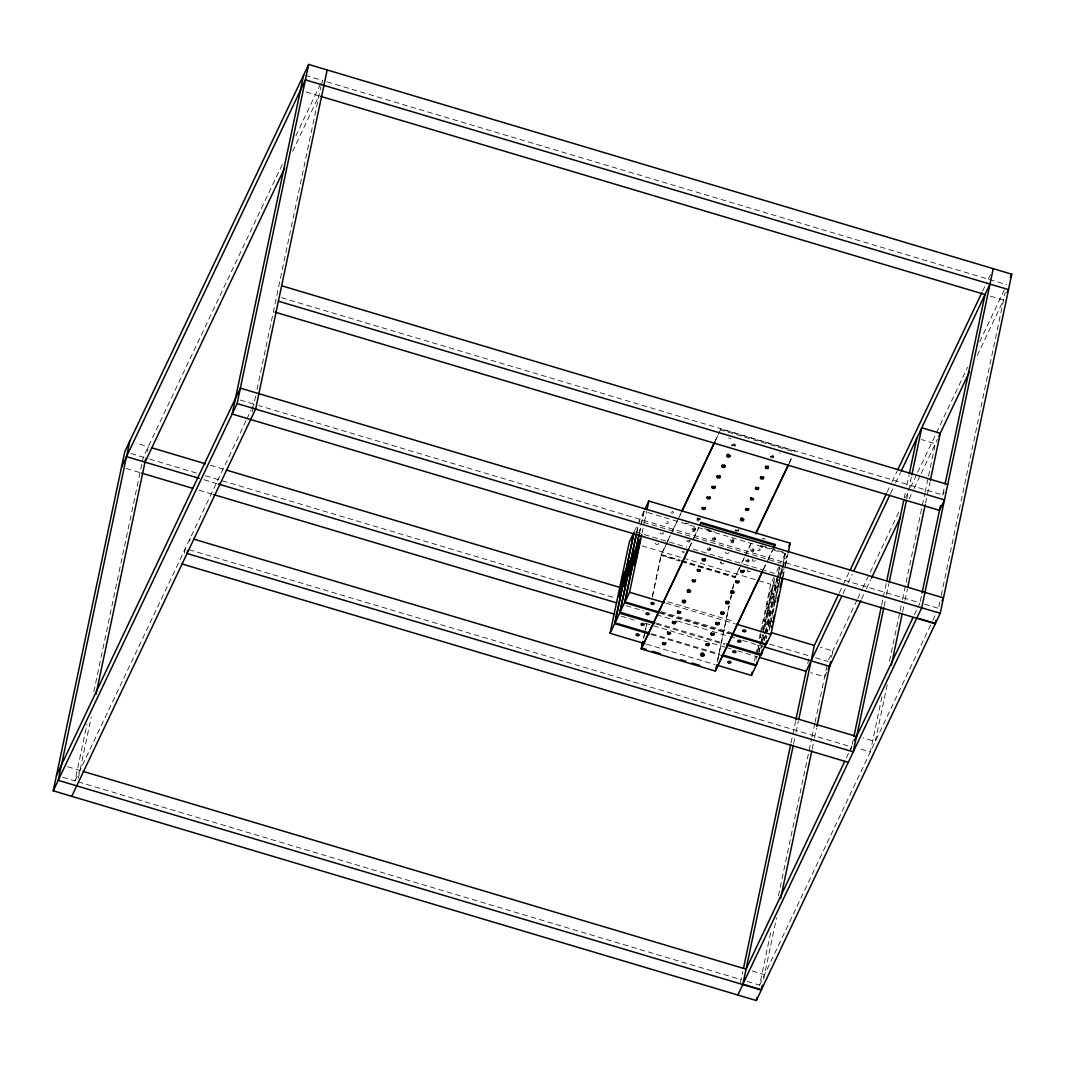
<?xml version="1.0" encoding="UTF-8"?>
<svg xmlns="http://www.w3.org/2000/svg" width="1065" height="1065" viewBox="0 0 1065 1065"><rect width="100%" height="100%" fill="white"/><g stroke="black" fill="none" stroke-linecap="round" stroke-linejoin="round"><path stroke-width="0.75" stroke-dasharray="5 3.75" d="M762.194 645.536L761.861 647.067M756.123 658.716L756.177 659.435M757.175 656.253L756.882 657.531M62.675 777.224L75.003 780.911L86.984 724.12M93.827 691.664L141.991 463.368M142.311 461.824L143.282 457.204L283.703 161.494M78.344 778.142L91.271 716.891M147.276 451.36L148.261 446.741L135.921 443.053M184.351 553.188L185.31 548.555L851.481 746.898L851.88 746.059L846.129 758.4M189.637 541.18L190.289 538.091M252.285 411.836L253.257 407.216M255.627 396.02L253.909 404.128L236.949 399.069M256.985 389.524L320.898 86.598M321.217 85.054L323.614 77.439M636.511 533.139L638.201 525.125M636.897 532.194L639.266 520.985L643.832 511.36L785.198 553.534L780.805 574.341M639.106 533.778L643.832 511.36M639.533 533.072L644.258 510.654L647.427 511.599M642.075 533.046L644.099 523.434M644.432 521.837L646.801 510.628M643.513 638.255L644.192 635.02M644.538 633.395L646.588 623.651M652.406 596.067L661.165 554.559L666.85 542.591M643.819 637.615L645.19 631.119M645.536 629.495L647.587 619.763M652.379 597.052L661.272 554.865L680.176 560.496M692.104 529.198L692.303 528.24M697.069 518.735L697.282 517.776A1.558 0.905 11.9 0 0 700.291 518.429M695.165 529.625L695.378 528.666M720.805 428.955L720.606 429.914L794.61 451.999L794.809 451.041L720.805 428.955L715.121 440.923M708.478 530.65L708.678 529.691M707.187 549.38L707.386 548.422M712.152 538.917L712.352 537.958M731.868 445.476L732.068 444.518M710.249 549.806L710.448 548.848M715.214 539.329L715.414 538.384M734.93 445.889L735.13 444.93M730.59 540.687L730.79 539.729M733.652 541.1L733.852 540.141M738.631 530.636L738.83 529.678M717.184 661.964L729.152 605.173M730.523 598.676L731.216 595.442M732.587 588.945L734.291 580.838M681.44 561.614L734.97 577.589L740.854 564.676M717.823 659.688L729.126 606.145M730.497 599.662L731.522 594.789M732.893 588.293L733.572 585.058M745.673 560.856L745.873 559.91M750.639 550.392L750.838 549.434M770.341 456.952L770.554 455.993M748.735 561.282L748.935 560.323M753.701 550.818L753.9 549.86M773.416 457.378L773.616 456.419M754.473 661.032L755.484 656.226M755.817 654.629L757.854 645.031M759.199 638.627L760.21 633.821M760.543 632.211L770.687 584.192L773.949 577.31M758.746 645.377L757.082 653.258L760.33 642.022M762.939 630.413L765.242 619.484L763.232 623.717L760.277 637.775L762.287 633.542M758.706 653.005L761.076 641.796M761.408 640.198L763.432 630.587M763.765 628.989L774.575 577.763M759.105 652.179L760.463 645.776M760.796 644.165L762.833 634.567M763.166 632.969L774.641 578.535M763.725 634.913L762.061 642.807L765.975 628.417M777.237 576.684L774.575 589.291L772.125 594.443L776.012 579.254M764.018 640.944L779.553 567.299M764.417 640.012L765.429 635.206M765.762 633.608L777.25 579.174M777.583 577.563L779.939 566.367M778.089 579.147L777.091 583.873L779.54 578.721M778.422 577.563L780.978 568.683M780.206 575.566L782.203 566.114M768.983 630.374L769.995 625.568M770.328 623.97L775.4 599.954M775.733 598.357L780.472 575.939M769.742 628.07L770.754 623.265M771.087 621.667L774.801 604.055M775.147 602.457L782.243 568.83M782.575 567.232L785.278 554.426M783.081 568.803L782.083 573.542L783.92 569.668M783.414 567.232L784.745 560.922L787.195 555.784L785.198 565.235M782.748 576.817L783.747 572.091L782.522 574.661M783.095 576.817L785.118 567.206M785.464 565.608L787.82 554.399M740.441 982.702L742.798 971.506M791.055 742.731L795.515 721.631M807.749 663.628L808.721 659.009M793.638 743.623L795.688 733.891M796.034 732.267L798.431 720.899M747.257 981.464L759.598 985.138L771.233 929.971M778.422 895.905L811.623 738.511M811.956 736.887L814.698 723.907M815.045 722.283L827.225 664.52M763.605 979.188L776.545 917.884M812.142 749.134L814.193 739.403M814.539 737.779L816.589 728.047M831.539 657.145L832.843 650.981L820.503 647.294M850.829 749.973L851.481 746.898M852.226 744.435L853.251 739.576M881.634 605.066L882.991 598.583M883.338 596.972L886.413 582.382M904.198 498.114L905.556 491.631M906.927 485.147L908.977 475.429M884.123 606.251L886.173 596.52M886.519 594.896L888.916 583.527M906.714 499.166L911.507 476.441M881.953 696.79L870.318 751.957L857.977 748.282M889.488 661.099L899.752 612.415M900.098 610.804L902.148 601.059M902.494 599.435L924.74 493.974M925.072 492.349L928.161 477.746M928.507 476.122L935.35 443.679L921.465 439.539M887.225 684.782L875.244 741.573L862.916 737.899M902.627 611.763L904.678 602.031M905.024 600.407L907.42 589.052M925.565 503.053L930.011 481.966M920.333 601.219L922.05 593.112M281.453 297.654L942.751 494.945L944.801 485.254M938.837 606.744L939.863 601.871M941.234 595.388L1005.16 292.369M761.102 648.252L761.914 645.67M756.35 657.811L756.802 656.453M766.827 636.511L766.028 638.494L766.747 635.419M295.817 135.974L320.765 83.429M292.569 151.39L318.941 95.85L301.981 90.778M75.003 780.911L246.135 420.502M246.84 419.011L251.087 410.078M251.793 408.601L255.334 401.146M634.301 531.555L636.91 526.057M667.555 541.1L671.815 532.127M672.521 530.636L681.041 512.691M665.519 545.932L660.966 555.504L679.869 561.149M666.224 544.441L670.457 535.522M671.163 534.031L677.513 520.652M678.232 519.161L681.054 513.21M715.653 440.324L718.489 434.374M689.082 547.69L693.328 538.77M694.034 537.279L698.973 526.869M689.534 547.277L698.76 527.841M741.573 563.172L750.798 543.736M789.138 463.009L793.398 454.036M734.97 577.589L744.462 557.607M745.167 556.116L751.531 542.724M788.965 463.901L792.493 456.459M763.099 569.775L767.332 560.842M768.038 559.351L772.271 550.432M763.538 569.362L767.093 561.881M767.798 560.39L772.777 549.926M778.928 566.846L775.653 573.729L764.537 570.414M785.198 553.534L780.618 563.159L639.266 520.985M839.287 592.912L849.271 571.892M887.052 492.323L891.325 483.324M892.044 481.819L897.036 471.302M982.569 291.158L986.856 282.145M988.28 279.15L990.41 274.663M843.027 593.604L847.287 584.632M847.993 583.141L852.253 574.181M890.58 493.454L894.84 484.495M895.545 482.991L900.524 472.527M828.583 659.941L857.085 599.928M857.791 598.437L862.078 589.424M862.783 587.92L899.858 509.855M905.556 497.848L909.83 488.835M910.548 487.344L916.965 473.832M917.671 472.328L967.579 367.239M979.693 341.719L1005.36 287.67M826.746 672.374L824.63 676.861L810.745 672.721M861.532 599.129L865.792 590.156M866.497 588.665L870.757 579.693M909.084 498.979L913.344 490.007M914.05 488.515L920.44 475.07M921.145 473.566L937.453 439.219M977.231 355.457L1003.523 300.077L989.651 295.937M942.751 494.945L944.176 491.963M914.316 614.824L917.151 608.834M917.87 607.343L920 602.843L258.688 405.552M759.598 985.138L932.101 621.84M932.807 620.336L937.08 611.363M305.229 75.375L322.189 80.434M326.968 81.859L1006.784 284.661M685.554 522.968L688.722 523.927M704.604 528.666L714.136 531.502M761.795 545.719L785.611 552.828M924.62 604.228L938.505 608.368M635.885 532.034L686.712 547.197M693.062 549.087L762.953 569.935M642.035 545.812L681.733 557.661M683.331 558.127L770.687 584.192M661.165 554.559L680.069 560.19M681.64 560.656L735.183 576.631M681.746 560.962L735.289 576.937M210.404 465.285L223.144 469.079M667.742 601.725L734.664 621.68M666.104 603.176L734.411 623.558M130.955 453.53L148.062 458.629M149.659 459.108L197.464 473.366M205.439 475.749L614.958 597.918M661.179 611.709L731.296 632.623M769.529 644.032L809.373 655.92M815.537 657.757L827.878 661.445M659.954 612.335L731.415 633.648M659.528 613.041L729.418 633.888M203.961 479.743L216.714 483.55M626.247 605.719L643.766 610.951M656.519 614.758L670.857 619.031M677.234 620.935L710.701 630.919M712.299 631.399L728.234 636.151M729.818 636.63L736.195 638.521M742.571 640.424L763.286 646.601M656.546 623.145L724.839 643.513M656.16 624.077L724.453 644.458M126.163 468.48L140.034 472.62M198.995 490.206L211.749 494.014M621.268 616.196L637.203 620.948M645.177 623.318L724.852 647.094M726.45 647.56L731.229 648.998M737.606 650.888L756.722 656.599M651.58 633.715L719.873 654.083M651.181 634.54L719.474 654.922M646.601 644.165L714.895 664.547M67.641 766.76L79.968 770.434M752.223 971L764.564 974.675M78.184 781.856L741.094 979.627M710.967 530.809A1.558 0.905 11.9 0 1 708.731 529.944M762.78 546.265A1.558 0.905 11.9 0 1 760.929 545.866M721.418 562.52A1.558 0.905 11.9 0 1 720.699 561.854M684.089 551.284A1.558 0.905 11.9 0 1 683.304 551.177M690 540.514A1.558 0.905 11.9 0 1 687.897 540.567M738.178 529.917A1.558 0.905 11.9 0 1 738.178 531.222M736.328 531.115A1.558 0.905 11.9 0 1 735.769 529.784M770.394 456.725A1.558 0.905 11.9 0 1 772.644 456.472A1.558 0.905 11.9 0 1 772.964 457.963M771.486 458.003A1.558 0.905 11.9 0 1 770.794 457.67M732.068 445.955A1.558 0.905 11.9 0 1 732.866 444.744A1.558 0.905 11.9 0 1 734.903 445.729A1.558 0.905 11.9 0 1 733.399 446.608M780.192 453.157A1.558 0.905 11.9 0 1 779.993 452.665M730.803 438.221A1.558 0.905 11.9 0 1 728.633 437.915M738.777 529.917A1.558 0.905 11.9 0 1 735.968 529.744M711.54 531.062A1.558 0.905 11.9 0 1 709.743 531.728A1.558 0.905 11.9 0 1 708.571 530.343A1.558 0.905 11.9 0 1 710.768 530.157M762.899 547.117A1.558 0.905 11.9 0 1 760.33 545.866M723.574 563.199A1.558 0.905 11.9 0 1 722.177 563.931A1.558 0.905 11.9 0 1 720.539 562.946A1.558 0.905 11.9 0 1 721.644 562.04M684.302 552.402A1.558 0.905 11.9 0 1 682.066 551.058M750.279 571.093A1.558 0.905 11.9 0 1 747.776 571.279A1.558 0.905 11.9 0 1 748.269 569.775M658.063 543.11A1.558 0.905 11.9 0 1 657.185 544.495A1.558 0.905 11.9 0 1 655.454 543.057M728.5 552.495A1.558 0.905 11.9 0 1 727.022 553.454A1.558 0.905 11.9 0 1 725.545 552.083M689.601 540.541A1.558 0.905 11.9 0 1 689.694 541.792A1.558 0.905 11.9 0 1 687.644 541.672A1.558 0.905 11.9 0 1 687.191 540.394M755.285 560.403A1.558 0.905 11.9 0 1 753.86 561.188A1.558 0.905 11.9 0 1 752.223 560.11A1.558 0.905 11.9 0 1 753.647 559.325M662.736 532.447A1.558 0.905 11.9 0 1 663.215 533.725A1.558 0.905 11.9 0 1 661.245 533.845A1.558 0.905 11.9 0 1 660.433 532.593M735.502 531.182A1.558 0.905 11.9 0 1 738.058 531.115M698.866 521.078A1.558 0.905 11.9 0 1 696.949 520.013A1.558 0.905 11.9 0 1 698.613 519.241A1.558 0.905 11.9 0 1 699.958 520.585M762.181 539.21A1.558 0.905 11.9 0 1 765.149 539.249M766.374 608.594L763.712 621.215L766.161 616.063L768.81 603.456L766.374 608.594M769.809 592.286L767.146 604.893L769.596 599.755L772.258 587.148L769.809 592.286M768.211 613.254L765.256 627.312L767.266 623.078L770.221 609.02L768.211 613.254M771.353 598.144L768.69 610.751L771.14 605.599L773.789 592.992L771.353 598.144M769.356 621.201L767.026 632.237L770.94 617.846L769.356 621.201M773.177 602.684L770.208 616.741L772.218 612.508L775.187 598.45L773.177 602.684M776.318 587.574L773.656 600.181L776.092 595.029L778.755 582.422L776.318 587.574M751.291 550.152A1.558 0.905 11.9 0 0 753.847 550.086A1.558 0.905 11.9 0 0 751.97 548.701A1.558 0.905 11.9 0 0 751.291 550.152M746.312 560.616A1.558 0.905 11.9 0 0 748.881 560.563A1.558 0.905 11.9 0 0 747.004 559.165A1.558 0.905 11.9 0 0 746.312 560.616M712.805 538.677A1.558 0.905 11.9 0 0 715.361 538.61A1.558 0.905 11.9 0 0 713.483 537.226A1.558 0.905 11.9 0 0 712.805 538.677M707.826 549.141A1.558 0.905 11.9 0 0 710.395 549.074A1.558 0.905 11.9 0 0 708.518 547.69A1.558 0.905 11.9 0 0 707.826 549.141M692.556 529.917A1.558 0.905 11.9 0 0 695.112 529.851A1.558 0.905 11.9 0 0 693.248 528.466A1.558 0.905 11.9 0 0 692.556 529.917M731.043 541.393A1.558 0.905 11.9 0 0 733.599 541.34A1.558 0.905 11.9 0 0 731.722 539.942A1.558 0.905 11.9 0 0 731.043 541.393M697.522 519.454A1.558 0.905 11.9 0 0 700.091 519.387A1.558 0.905 11.9 0 0 698.214 518.003A1.558 0.905 11.9 0 0 697.522 519.454M692.756 528.959A1.558 0.905 11.9 0 0 695.325 528.892A1.558 0.905 11.9 0 0 693.448 527.508A1.558 0.905 11.9 0 0 692.756 528.959M731.242 540.434A1.558 0.905 11.9 0 0 733.798 540.381A1.558 0.905 11.9 0 0 731.935 538.983A1.558 0.905 11.9 0 0 731.242 540.434M770.993 456.712A1.558 0.905 11.9 0 0 773.563 456.645A1.558 0.905 11.9 0 0 771.686 455.261A1.558 0.905 11.9 0 0 770.993 456.712M732.507 445.237A1.558 0.905 11.9 0 0 735.076 445.17A1.558 0.905 11.9 0 0 733.199 443.786A1.558 0.905 11.9 0 0 732.507 445.237M751.078 551.111A1.558 0.905 11.9 0 0 753.647 551.044A1.558 0.905 11.9 0 0 751.77 549.66A1.558 0.905 11.9 0 0 751.078 551.111M746.112 561.574A1.558 0.905 11.9 0 0 748.682 561.508A1.558 0.905 11.9 0 0 746.805 560.123A1.558 0.905 11.9 0 0 746.112 561.574M712.605 539.622A1.558 0.905 11.9 0 0 715.161 539.569A1.558 0.905 11.9 0 0 713.284 538.184A1.558 0.905 11.9 0 0 712.605 539.622M707.626 550.099A1.558 0.905 11.9 0 0 710.195 550.033A1.558 0.905 11.9 0 0 708.318 548.648A1.558 0.905 11.9 0 0 707.626 550.099M730.896 542.471A1.558 0.905 11.9 0 0 733.466 542.404A1.558 0.905 11.9 0 0 731.588 541.02A1.558 0.905 11.9 0 0 730.896 542.471M692.396 530.982A1.558 0.905 11.9 0 0 694.966 530.916A1.558 0.905 11.9 0 0 693.089 529.531A1.558 0.905 11.9 0 0 692.396 530.982M757.708 550.246A1.558 0.905 11.9 0 0 760.224 550.059A1.558 0.905 11.9 0 0 758.213 548.741A1.558 0.905 11.9 0 0 757.708 550.246M665.678 522.968A1.558 0.905 11.9 0 0 668.288 523.022A1.558 0.905 11.9 0 0 666.557 521.584A1.558 0.905 11.9 0 0 665.678 522.968M670.67 512.638A1.558 0.905 11.9 0 0 673.28 512.691A1.558 0.905 11.9 0 0 671.536 511.24A1.558 0.905 11.9 0 0 670.67 512.638"/><path stroke-width="1.5" d="M762.34 985.205L761.315 990.091L756.336 1000.554L53.25 790.802L124.778 451.68L308.664 64.446L1011.75 274.198L940.222 613.32L761.395 989.705L742.891 984.193L921.718 607.796L993.246 268.686M129.757 441.216L58.216 780.339L761.315 990.091M96.063 694.18L145.652 459.068M187.693 550.419L187.054 553.507L853.211 751.85L856.446 736.434L193.471 539.036M303.685 74.909L232.157 414.019L935.243 623.784L935.962 620.389M53.25 790.802L237.122 403.555L308.664 64.446M327.168 69.957L255.627 409.08L71.754 796.314M610.072 633.276L629.322 542.018L633.888 532.394L614.651 623.637L610.072 633.276L645.017 643.699M648.412 632.756L615.051 622.812L633.968 533.152M615.051 622.812L619.63 613.187L636.178 534.736M654.962 622.666L620.016 612.242L636.564 533.791M620.016 612.242L624.583 602.617L638.774 535.376M658.356 611.856L625.009 601.911L639.186 534.67M625.009 601.911L629.575 592.273L641.729 534.643M647.134 509.03L648.825 501.029L790.19 543.203L788.153 552.802M762.833 570.853L715.267 671.03L641.25 648.944L642.821 641.503M641.769 647.347L642.794 642.475M701.09 522.409L700.89 523.354L774.907 545.44L775.107 544.481L701.09 522.409L699.678 525.378M715.267 671.03L762.394 571.253M715.773 669.419L716.465 666.184M716.492 665.013L751.437 675.436L752.103 672.241M723.055 655.028L756.416 664.986L757.082 661.778M756.416 664.986L761.661 652.153M726.423 643.992L761.368 654.416L762.38 649.61M761.368 654.416L766.614 641.583M731.415 633.648L766.361 644.085L767.04 640.877M773.603 618.552L774.268 615.397M777.21 602.178L778.528 595.934M782.416 578.388L779.873 587.268M766.361 644.085L770.94 634.447L782.762 578.415M743.49 968.258L790.723 744.355M795.848 720.007L806.125 671.336L841.603 596.6M793.292 745.247L742.811 984.566L737.832 995.043M798.763 719.288L814.339 645.457L838.581 594.416M756.336 1000.554L756.989 997.479M780.645 898.421L811.796 750.758M816.935 726.423L830.567 661.764M853.944 736.341L881.288 606.691M886.759 580.758L903.852 499.738M909.324 473.805L916.845 438.154M856.739 736.048L883.79 607.875M889.262 581.916L906.368 500.776M911.853 474.817L921.771 427.771L940.275 433.282L930.357 480.342M891.338 665.319L902.281 613.387M907.766 587.427L925.219 504.677M922.05 593.112L939.503 510.361L944.469 499.898L278.391 301.182M939.836 508.817L940.475 505.742M945.148 483.63L985.032 294.566L320.538 96.316M772.604 622.466L772.658 621.068M771.952 625.688L771.513 627.112M854.489 740.561L856.446 736.434M121.53 467.096L305.402 79.862L1008.502 289.613L1007.077 292.609M145 462.157L284.728 167.911M56.498 775.387L240.371 388.139L943.47 597.904L942.046 600.886M644.911 509.283L648.825 501.029M681.76 511.2L714.415 442.414M681.76 511.719L714.948 441.815M688.376 549.181L641.463 647.999L646.175 649.41M641.25 648.944L688.829 548.781M755.764 533.272L788.42 464.5M755.764 533.805L788.26 465.378M773.696 547.463L775.107 544.481M773.483 548.435L774.907 545.44M788.885 545.946L790.19 543.203M751.437 675.436L756.004 665.811L721.058 655.388M849.99 570.387L886.346 493.827M897.742 469.811L981.863 292.662M853.677 571.186L889.874 494.959M901.23 471.036L989.997 284.089M1010.326 277.193L1011.75 274.198M828.171 669.379L860.826 600.62M871.463 578.202L900.564 516.911M938.864 436.251L969.416 371.925M844.718 761.382L746.059 969.15L83.163 771.393M854.636 740.508L912.891 617.82M281.639 285.766L947.73 484.482M275.01 312.125L939.503 510.361M237.122 403.555L940.222 613.32M918.363 618.339L935.323 623.398M151.443 447.686L205.625 463.847M226.339 470.038L619.937 587.454M771.313 632.623L814.339 645.457M629.575 592.273L664.52 602.697M735.995 624.023L770.94 634.447M624.583 602.617L657.944 612.561M732.587 634.833L765.948 644.791M126.495 456.632L199.182 478.318M218.312 484.016L616.688 602.87M764.883 647.081L829.595 666.384M619.63 613.187L654.562 623.611M727.621 645.403L760.982 655.348M141.632 473.1L192.619 488.303M213.333 494.493L614.904 614.292M759.904 657.544L806.125 671.336M614.651 623.637L649.583 634.061M652.486 651.287L660.353 653.63M680.828 659.741L685.554 661.152M691.851 663.029L699.718 665.372M182.075 563.971L848.246 762.314M743.916 571.026A1.558 0.905 11.9 0 1 740.894 570.374M743.756 570.308A1.558 0.905 11.9 0 1 743.916 570.547M738.937 581.011A1.558 0.905 11.9 0 1 737.659 581.996A1.558 0.905 11.9 0 1 735.928 580.838M734.025 591.727A1.558 0.905 11.9 0 1 731.016 591.554M731.162 590.875A1.558 0.905 11.9 0 1 733.266 590.822M729.006 602.417A1.558 0.905 11.9 0 1 726.756 602.67A1.558 0.905 11.9 0 1 726.436 601.179M727.914 601.139A1.558 0.905 11.9 0 1 729.006 601.938M724.027 612.881A1.558 0.905 11.9 0 1 721.964 613.214A1.558 0.905 11.9 0 1 721.231 611.803M723.321 611.749A1.558 0.905 11.9 0 1 723.641 611.936M718.662 622.413A1.558 0.905 11.9 0 1 717.983 623.864A1.558 0.905 11.9 0 1 716.106 622.466M711.087 633.169A1.558 0.905 11.9 0 0 714.096 633.821A1.558 0.905 11.9 0 1 711.234 633.249M713.936 633.103A1.558 0.905 11.9 0 1 714.096 633.342M709.237 643.739A1.558 0.905 11.9 0 1 708.158 644.724A1.558 0.905 11.9 0 1 706.281 643.819M701.342 653.67A1.558 0.905 11.9 0 1 702.274 653.364M702.674 653.391A1.558 0.905 11.9 0 1 703.446 653.617M705.03 558.593A1.558 0.905 11.9 0 1 704.338 560.044A1.558 0.905 11.9 0 1 702.461 558.659M700.304 570.214A1.558 0.905 11.9 0 1 697.442 569.362M695.485 579.999A1.558 0.905 11.9 0 1 694.207 580.971A1.558 0.905 11.9 0 1 692.476 579.826M690.519 590.463A1.558 0.905 11.9 0 1 689.175 591.434A1.558 0.905 11.9 0 1 687.511 590.21A1.558 0.905 11.9 0 1 689.441 589.664M685.607 601.179A1.558 0.905 11.9 0 1 683.477 601.738A1.558 0.905 11.9 0 1 682.985 600.167M684.462 600.128A1.558 0.905 11.9 0 1 685.394 600.687M680.721 611.816A1.558 0.905 11.9 0 1 678.658 612.175A1.558 0.905 11.9 0 1 677.899 610.751M675.21 621.388A1.558 0.905 11.9 0 1 674.531 622.839A1.558 0.905 11.9 0 1 672.654 621.454M667.622 632.157A1.558 0.905 11.9 0 0 670.484 633.009A1.558 0.905 11.9 0 1 667.742 632.104M665.758 642.688A1.558 0.905 11.9 0 1 664.507 643.699A1.558 0.905 11.9 0 1 662.763 642.541M743.796 519.214A1.558 0.905 11.9 0 1 741.493 519.693A1.558 0.905 11.9 0 1 741.493 518.096M742.265 518.083A1.558 0.905 11.9 0 1 742.664 518.162M705.256 507.486A1.558 0.905 11.9 0 1 704.178 508.471A1.558 0.905 11.9 0 1 702.301 507.552M748.708 508.498A1.558 0.905 11.9 0 1 747.63 509.483A1.558 0.905 11.9 0 1 745.753 508.577M710.075 496.783A1.558 0.905 11.9 0 1 709.144 498.007A1.558 0.905 11.9 0 1 707.213 496.849M753.527 498.713A1.558 0.905 11.9 0 1 750.665 497.861M715.201 487.038A1.558 0.905 11.9 0 1 713.324 487.424A1.558 0.905 11.9 0 1 712.232 486.146M714.801 486.093A1.558 0.905 11.9 0 1 715.201 486.559M758.506 487.331A1.558 0.905 11.9 0 1 757.375 488.542A1.558 0.905 11.9 0 1 755.697 487.158M719.461 475.429A1.558 0.905 11.9 0 1 720.02 476.774A1.558 0.905 11.9 0 1 717.917 476.814A1.558 0.905 11.9 0 1 717.357 475.483M763.232 476.641A1.558 0.905 11.9 0 1 763.312 477.892A1.558 0.905 11.9 0 1 761.262 477.772A1.558 0.905 11.9 0 1 760.809 476.494M725.185 465.871A1.558 0.905 11.9 0 1 723.068 466.43A1.558 0.905 11.9 0 1 722.576 464.859M724.054 464.819A1.558 0.905 11.9 0 1 724.746 465.152M768.437 467.322A1.558 0.905 11.9 0 1 766.174 467.282A1.558 0.905 11.9 0 1 766.028 465.871M767.878 465.977A1.558 0.905 11.9 0 1 768.437 466.39M730.111 455.634A1.558 0.905 11.9 0 1 728.234 456.033A1.558 0.905 11.9 0 1 727.142 454.755A1.558 0.905 11.9 0 1 729.019 454.356M675.729 622.146A1.558 0.905 11.9 0 1 672.707 621.547M675.543 621.428A1.558 0.905 11.9 0 1 675.769 621.907M701.303 653.79A1.558 0.905 11.9 0 1 702.008 653.338M703.18 653.404A1.558 0.905 11.9 0 1 703.539 653.537M719.035 622.599A1.558 0.905 11.9 0 1 717.903 623.81A1.558 0.905 11.9 0 1 716.226 622.426M623.345 575.167L618.792 596.746L620.948 592.22L625.501 570.64L623.345 575.167M628.323 564.703L623.77 586.283L625.927 581.756L630.467 560.177L628.323 564.703M633.289 554.133L628.736 575.712L630.879 571.186L635.432 549.607L633.289 554.133M638.281 543.802L633.728 565.382L635.872 560.856L640.424 539.276L638.281 543.802M701.196 654.349A1.558 0.905 11.9 0 0 704.205 654.522A1.558 0.905 11.9 0 1 701.303 654.269M740.974 520.466A1.558 0.905 11.9 0 0 743.543 520.399A1.558 0.905 11.9 0 0 741.666 519.014A1.558 0.905 11.9 0 0 740.974 520.466M702.487 508.977A1.558 0.905 11.9 0 0 705.057 508.924A1.558 0.905 11.9 0 0 703.18 507.526A1.558 0.905 11.9 0 0 702.487 508.977M745.953 510.002A1.558 0.905 11.9 0 0 748.509 509.935A1.558 0.905 11.9 0 0 746.632 508.551A1.558 0.905 11.9 0 0 745.953 510.002M707.466 498.513A1.558 0.905 11.9 0 0 710.022 498.46A1.558 0.905 11.9 0 0 708.145 497.062A1.558 0.905 11.9 0 0 707.466 498.513M750.918 499.538A1.558 0.905 11.9 0 0 753.488 499.472A1.558 0.905 11.9 0 0 751.61 498.087A1.558 0.905 11.9 0 0 750.918 499.538M712.432 488.05A1.558 0.905 11.9 0 0 715.001 487.983A1.558 0.905 11.9 0 0 713.124 486.599A1.558 0.905 11.9 0 0 712.432 488.05M755.884 489.061A1.558 0.905 11.9 0 0 758.453 489.008A1.558 0.905 11.9 0 0 756.576 487.61A1.558 0.905 11.9 0 0 755.884 489.061M717.397 477.586A1.558 0.905 11.9 0 0 719.967 477.519A1.558 0.905 11.9 0 0 718.09 476.135A1.558 0.905 11.9 0 0 717.397 477.586M760.863 478.598A1.558 0.905 11.9 0 0 763.419 478.531A1.558 0.905 11.9 0 0 761.542 477.147A1.558 0.905 11.9 0 0 760.863 478.598M722.376 467.122A1.558 0.905 11.9 0 0 724.932 467.056A1.558 0.905 11.9 0 0 723.055 465.671A1.558 0.905 11.9 0 0 722.376 467.122M727.342 456.659A1.558 0.905 11.9 0 0 729.911 456.592A1.558 0.905 11.9 0 0 728.034 455.208A1.558 0.905 11.9 0 0 727.342 456.659M765.828 468.134A1.558 0.905 11.9 0 0 768.384 468.068A1.558 0.905 11.9 0 0 766.52 466.683A1.558 0.905 11.9 0 0 765.828 468.134M741.147 572.038A1.558 0.905 11.9 0 0 743.716 571.985A1.558 0.905 11.9 0 0 741.839 570.587A1.558 0.905 11.9 0 0 741.147 572.038M736.181 582.502A1.558 0.905 11.9 0 0 738.737 582.448A1.558 0.905 11.9 0 0 736.86 581.051A1.558 0.905 11.9 0 0 736.181 582.502M731.202 592.979A1.558 0.905 11.9 0 0 733.772 592.912A1.558 0.905 11.9 0 0 731.895 591.528A1.558 0.905 11.9 0 0 731.202 592.979M726.237 603.442A1.558 0.905 11.9 0 0 728.806 603.376A1.558 0.905 11.9 0 0 726.929 601.991A1.558 0.905 11.9 0 0 726.237 603.442M721.271 613.906A1.558 0.905 11.9 0 0 723.827 613.839A1.558 0.905 11.9 0 0 721.95 612.455A1.558 0.905 11.9 0 0 721.271 613.906M716.292 624.37A1.558 0.905 11.9 0 0 718.862 624.303A1.558 0.905 11.9 0 0 716.985 622.918A1.558 0.905 11.9 0 0 716.292 624.37M711.327 634.833A1.558 0.905 11.9 0 0 713.896 634.78A1.558 0.905 11.9 0 0 712.019 633.382A1.558 0.905 11.9 0 0 711.327 634.833M706.361 645.297A1.558 0.905 11.9 0 0 708.917 645.244A1.558 0.905 11.9 0 0 707.04 643.859A1.558 0.905 11.9 0 0 706.361 645.297M701.382 655.774A1.558 0.905 11.9 0 0 703.952 655.707A1.558 0.905 11.9 0 0 702.075 654.323A1.558 0.905 11.9 0 0 701.382 655.774M702.66 560.563A1.558 0.905 11.9 0 0 705.23 560.496A1.558 0.905 11.9 0 0 703.353 559.112A1.558 0.905 11.9 0 0 702.66 560.563M697.695 571.026A1.558 0.905 11.9 0 0 700.251 570.96A1.558 0.905 11.9 0 0 698.374 569.575A1.558 0.905 11.9 0 0 697.695 571.026M692.716 581.49A1.558 0.905 11.9 0 0 695.285 581.423A1.558 0.905 11.9 0 0 693.408 580.039A1.558 0.905 11.9 0 0 692.716 581.49M687.75 591.954A1.558 0.905 11.9 0 0 690.32 591.9A1.558 0.905 11.9 0 0 688.443 590.503A1.558 0.905 11.9 0 0 687.75 591.954M682.785 602.431A1.558 0.905 11.9 0 0 685.341 602.364A1.558 0.905 11.9 0 0 683.477 600.98A1.558 0.905 11.9 0 0 682.785 602.431M677.806 612.894A1.558 0.905 11.9 0 0 680.375 612.828A1.558 0.905 11.9 0 0 678.498 611.443A1.558 0.905 11.9 0 0 677.806 612.894M672.84 623.358A1.558 0.905 11.9 0 0 675.41 623.291A1.558 0.905 11.9 0 0 673.533 621.907A1.558 0.905 11.9 0 0 672.84 623.358M667.875 633.821A1.558 0.905 11.9 0 0 670.444 633.755A1.558 0.905 11.9 0 0 668.567 632.37A1.558 0.905 11.9 0 0 667.875 633.821M662.909 644.285A1.558 0.905 11.9 0 0 665.465 644.219A1.558 0.905 11.9 0 0 663.588 642.834A1.558 0.905 11.9 0 0 662.909 644.285M646.508 614.279A1.558 0.905 11.9 0 0 649.064 614.225A1.558 0.905 11.9 0 0 647.201 612.828A1.558 0.905 11.9 0 0 646.508 614.279M738.271 641.663A1.558 0.905 11.9 0 0 740.841 641.596A1.558 0.905 11.9 0 0 738.964 640.211A1.558 0.905 11.9 0 0 738.271 641.663M636.564 635.312A1.558 0.905 11.9 0 0 639.133 635.246A1.558 0.905 11.9 0 0 637.256 633.861A1.558 0.905 11.9 0 0 636.564 635.312M728.34 662.683A1.558 0.905 11.9 0 0 730.896 662.63A1.558 0.905 11.9 0 0 729.032 661.245A1.558 0.905 11.9 0 0 728.34 662.683M641.543 624.849A1.558 0.905 11.9 0 0 644.112 624.782A1.558 0.905 11.9 0 0 642.235 623.398A1.558 0.905 11.9 0 0 641.543 624.849M733.319 652.233A1.558 0.905 11.9 0 0 735.875 652.166A1.558 0.905 11.9 0 0 733.998 650.782A1.558 0.905 11.9 0 0 733.319 652.233M651.5 603.948A1.558 0.905 11.9 0 0 654.056 603.882A1.558 0.905 11.9 0 0 652.193 602.497A1.558 0.905 11.9 0 0 651.5 603.948M743.264 631.332A1.558 0.905 11.9 0 0 745.833 631.265A1.558 0.905 11.9 0 0 743.956 629.881A1.558 0.905 11.9 0 0 743.264 631.332"/></g></svg>
